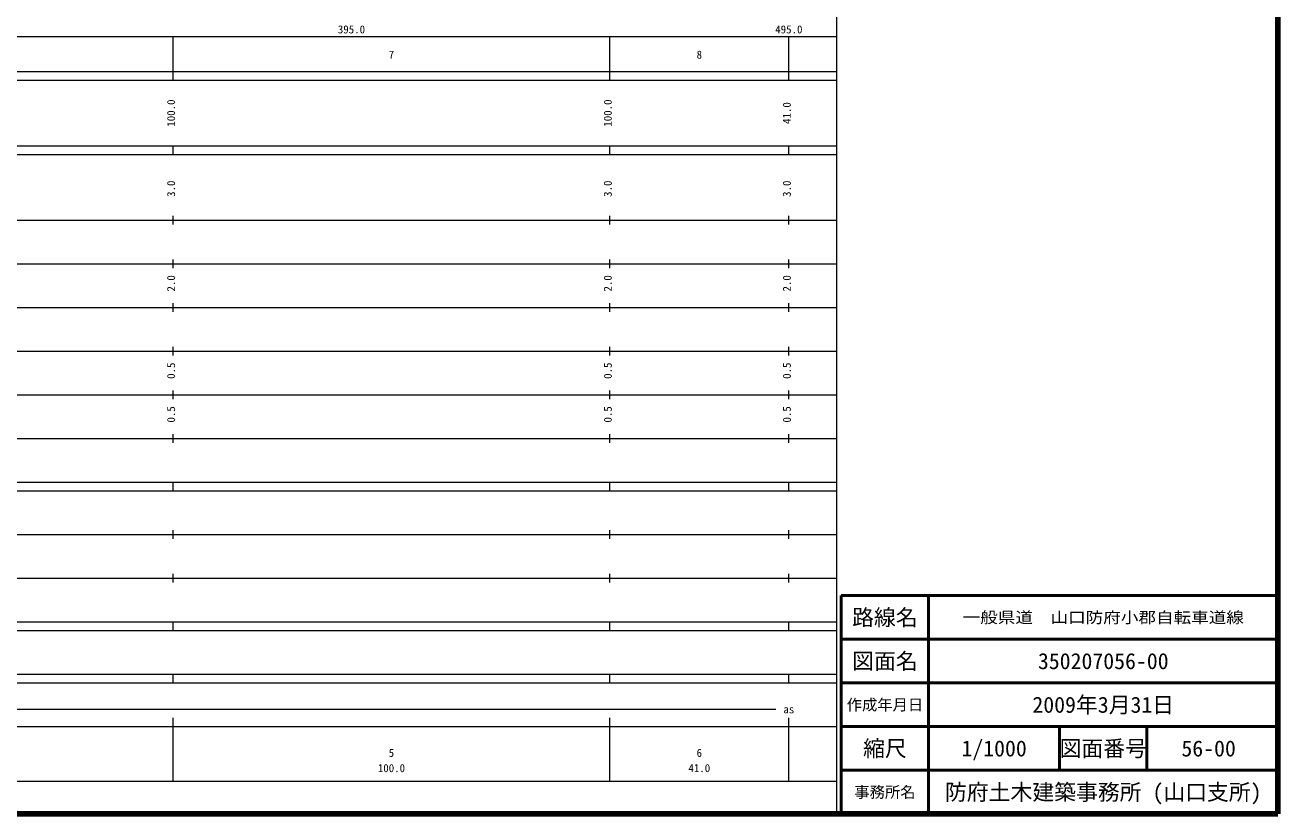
# Model space of a CAD drawing. Units: millimetres on the paper, enlarged 1000 times. Extents: x 40000 to 680000, y 20000 to 380000.
# Drawn here: x 393096 to 680000, y 20000 to 200656 of the extents above; entities that cross this region are included whole.
import ezdxf
from ezdxf.enums import TextEntityAlignment as Align

# ---------------------------------------------------------------- set-up
doc = ezdxf.new("R2010")
doc.units = ezdxf.units.MM
doc.header["$LTSCALE"] = 1000
for name, color, linetype, lineweight in [('M-TTL', 2, 'Continuous', 140), ('M-TTL-BAND', 7, 'Continuous', 13), ('M-TTL-FRAM', 2, 'Continuous', 50), ('M-TTL-LINE', 7, 'Continuous', 50)]:
    doc.layers.add(name, color=color, linetype=linetype, lineweight=lineweight)
doc.layers.add('M-TTL-TXT', color=7, linetype='Continuous')
doc.styles.add('ＭＳ ゴシック', font='')
doc.styles.get('ＭＳ ゴシック').set_extended_font_data('MS Gothic')

msp = doc.modelspace()

# ---------------------------------------------------------------- linework, layer by layer
at = {"layer": 'M-TTL'}
for p, q in [((680000, 20000), (680000, 380000)), ((40000, 20000), (680000, 20000))]:
    msp.add_line(p, q, dxfattribs=at)
at = {"layer": 'M-TTL-BAND'}
for p, q in [((579000, 20000), (579000, 370000)), ((68000, 198000), (579000, 198000)), ((427000, 188000), (427000, 198000)), ((527000, 188000), (527000, 198000)), ((568000, 188000), (568000, 198000)), ((40000, 190000), (579000, 190000)), ((40000, 188000), (579000, 188000)), ((40000, 173000), (579000, 173000)), ((427000, 171000), (427000, 173000)), ((527000, 171000), (527000, 173000)), ((568000, 171000), (568000, 173000)), ((40000, 171000), (579000, 171000)), ((40000, 156000), (579000, 156000)), ((427000, 155000), (427000, 157000)), ((527000, 155000), (527000, 157000)), ((568000, 155000), (568000, 157000)), ((427000, 145000), (427000, 147000)), ((527000, 145000), (527000, 147000)), ((568000, 145000), (568000, 147000)), ((46000, 146000), (579000, 146000)), ((52000, 136000), (579000, 136000)), ((427000, 135000), (427000, 137000)), ((527000, 135000), (527000, 137000)), ((568000, 135000), (568000, 137000)), ((427000, 125000), (427000, 127000)), ((527000, 125000), (527000, 127000)), ((568000, 125000), (568000, 127000)), ((46000, 126000), (579000, 126000)), ((52000, 116000), (579000, 116000)), ((427000, 115000), (427000, 117000)), ((527000, 115000), (527000, 117000)), ((568000, 115000), (568000, 117000)), ((427000, 105000), (427000, 107000)), ((527000, 105000), (527000, 107000)), ((568000, 105000), (568000, 107000)), ((46000, 106000), (579000, 106000)), ((40000, 96000), (579000, 96000)), ((427000, 94000), (427000, 96000)), ((527000, 94000), (527000, 96000)), ((568000, 94000), (568000, 96000)), ((40000, 94000), (579000, 94000)), ((49000, 84000), (579000, 84000)), ((427000, 83000), (427000, 85000)), ((527000, 83000), (527000, 85000)), ((568000, 83000), (568000, 85000)), ((427000, 73000), (427000, 75000)), ((527000, 73000), (527000, 75000)), ((568000, 73000), (568000, 75000)), ((40000, 74000), (579000, 74000)), ((40000, 64000), (579000, 64000)), ((427000, 62000), (427000, 64000)), ((527000, 62000), (527000, 64000)), ((568000, 62000), (568000, 64000)), ((40000, 62000), (579000, 62000)), ((40000, 52000), (579000, 52000)), ((427000, 50000), (427000, 52000)), ((527000, 50000), (527000, 52000)), ((568000, 50000), (568000, 52000)), ((40000, 50000), (579000, 50000)), ((329946, 44000), (564999, 44000)), ((427000, 27500), (427000, 42000)), ((527000, 27500), (527000, 42000)), ((568000, 27500), (568000, 42000)), ((40000, 40000), (579000, 40000)), ((68000, 27500), (579000, 27500))]:
    msp.add_line(p, q, dxfattribs=at)
at = {"layer": 'M-TTL-FRAM'}
for p, q in [((680000, 70000), (580000, 70000)), ((580000, 70000), (580000, 20000))]:
    msp.add_line(p, q, dxfattribs=at)
at = {"layer": 'M-TTL-LINE'}
for p, q in [((600000, 70000), (600000, 20000)), ((680000, 60000), (580000, 60000)), ((680000, 50000), (580000, 50000)), ((680000, 40000), (580000, 40000)), ((630000, 40000), (630000, 30000)), ((650000, 40000), (650000, 30000)), ((680000, 30000), (580000, 30000))]:
    msp.add_line(p, q, dxfattribs=at)

# ---------------------------------------------------------------- texts
at = {"layer": 'M-TTL-BAND', "style": 'ＭＳ ゴシック'}
for s, p in [('395.0', (467844, 198195)), ('495.0', (568000, 198195)), ('7', (477000, 192405)), ('8', (547500, 192405)), ('as', (568000, 42500)), ('5', (477000, 32523)), ('6', (547500, 32523)), ('100.0', (477000, 29033)), ('41.0', (547500, 29033))]:
    msp.add_text(s, height=1833, dxfattribs=at).set_placement(p, align=Align.BOTTOM_CENTER)
for s, p in [('100.0', (428000, 180500)), ('100.0', (528000, 180500)), ('41.0', (569000, 180500)), ('3.0', (428000, 163174)), ('3.0', (528000, 163174)), ('3.0', (569000, 163174)), ('2.0', (428000, 141500)), ('2.0', (528000, 141500)), ('2.0', (569000, 141500)), ('0.5', (428000, 121500)), ('0.5', (528000, 121500)), ('0.5', (569000, 121500)), ('0.5', (428000, 111500)), ('0.5', (528000, 111500)), ('0.5', (569000, 111500))]:
    msp.add_text(s, height=1833, rotation=90, dxfattribs=at).set_placement(p, align=Align.BOTTOM_CENTER)
at = {"layer": 'M-TTL-TXT', "style": 'ＭＳ ゴシック'}
for s, height, p in [('路線名', 3666, (590000, 65000)), ('路線名', 3666, (590000, 65000)), ('図面名', 3666, (590000, 55000)), ('図面名', 3666, (590000, 55000)), ('350207056-00', 3666, (640000, 55000)), ('作成年月日', 2566, (590000, 45000)), ('作成年月日', 2566, (590000, 45000)), ('2009年3月31日', 3666, (640000, 45000)), ('縮尺', 3666, (590000, 35000)), ('縮尺', 3666, (590000, 35000)), ('図面番号', 3666, (640000, 35000)), ('図面番号', 3666, (640000, 35000)), ('1/1000', 3666, (615000, 35000)), ('56-00', 3666, (664125, 35000)), ('事務所名', 2566, (590000, 25000)), ('事務所名', 2566, (590000, 25000)), ('防府土木建築事務所 (山口支所)', 3666, (640000, 25000))]:
    msp.add_text(s, height=height, dxfattribs=at).set_placement(p, align=Align.MIDDLE_CENTER)
at = {"layer": 'M-TTL-TXT', "style": 'ＭＳ ゴシック', "width": 1.15}
msp.add_text('一般県道\u3000山口防府小郡自転車道線', height=2566, dxfattribs=at).set_placement((640000, 65000), align=Align.MIDDLE_CENTER)

doc.saveas('drawing.dxf')
